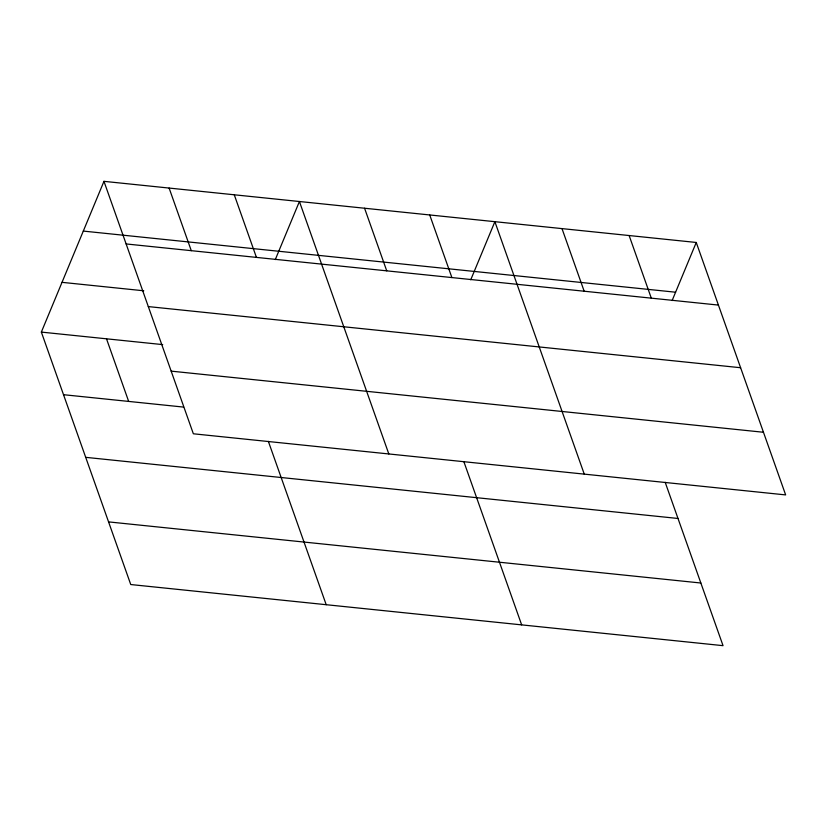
<?xml version="1.0" encoding="UTF-8"?>
<svg xmlns="http://www.w3.org/2000/svg" width="827" height="827" viewBox="0 0 827 827"><rect width="100%" height="100%" fill="white"/><g stroke="black" fill="none" stroke-linecap="round" stroke-linejoin="round"><path stroke-width="1.24" d="M665.197 482.327L723.036 645.66L130.749 584.534L41.35 332.092L103.964 181.34L696.251 242.466L785.65 494.908L193.353 433.782L103.964 181.34M275.288 259.606L299.415 201.509L388.814 453.951M470.749 279.774L494.877 221.688L584.265 474.129M672.124 300.563L696.251 242.466M83.3 231.084L675.597 292.21M126.128 243.944L718.425 305.08M62.015 282.338L143.774 290.784M148.312 306.59L740.61 367.726M41.35 332.092L162.712 344.611M171.168 371.137L763.466 432.263M63.524 394.696L183.604 407.091M85.708 457.341L677.995 518.467M108.564 521.889L700.851 583.014M629.13 235.54L651.304 298.144M561.998 228.614L584.172 291.218M429.72 214.958L451.893 277.572M463.823 461.549L521.661 624.881M364.573 208.239L386.736 270.842M234.268 194.79L256.432 257.393M268.362 441.37L326.2 604.702M169.111 188.06L191.285 250.674M106.507 338.812L128.671 401.426"/></g></svg>
